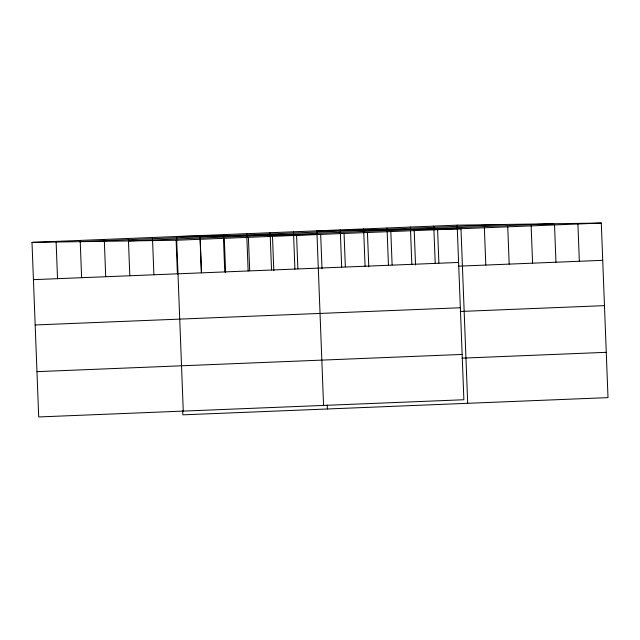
<?xml version="1.0" encoding="UTF-8"?>
<svg xmlns="http://www.w3.org/2000/svg" width="640" height="640" viewBox="0 0 640 640"><rect width="100%" height="100%" fill="white"/><g stroke="black" fill="none" stroke-linecap="round" stroke-linejoin="round"><path stroke-width="0.96" d="M457.168 225.16L463.88 399.744L38.704 416.952L32 242.376L457.168 225.16L601.296 223.048L608 397.624L182.832 414.84L182.68 410.896M79.56 241.672L504.728 224.464M128.56 240.952L553.736 223.744M32 242.376L176.12 240.256L601.296 223.048M33.432 279.656L458.6 262.448M458.52 266.168L602.728 260.328M35.176 324.96L460.344 307.752M460.264 311.472L604.464 305.64M36.968 371.648L462.136 354.432M462.056 358.16L606.256 352.32M577.912 223.992L579.344 261.28M554.528 224.944L555.96 262.224M531.136 225.888L532.576 263.168M507.752 226.832L509.184 264.12M484.368 227.784L485.8 265.064M467.696 403.304L460.984 228.728L316.864 230.84L323.568 405.424M437.6 229.672L438.88 263.032M433.784 226.112L435.216 263.392M414.216 230.616L415.536 264.96M410.4 227.056L411.832 264.336M390.832 231.568L392.112 264.928M387.016 228L388.448 265.288M367.448 232.512L368.768 266.856M363.632 228.952L365.064 266.232M344.064 233.456L345.344 266.816M340.248 229.896L341.68 267.176M322 268.744L320.68 234.408L176.56 236.52L183.264 411.104M327.232 405.048L327.384 408.984M296.584 235.384L297.872 268.736M293.48 231.792L294.912 269.072M272.496 236.352L273.816 270.696M270.096 232.736L271.528 270.016M248.4 237.328L249.68 270.688M246.712 233.68L248.144 270.968M224.304 238.304L225.624 272.648M223.328 234.632L224.76 271.912M200.216 239.28L201.496 272.64M199.944 235.576L201.376 272.856M176.12 240.256L177.44 274.592M152.464 237.496L153.896 274.776M128.376 238.472L129.808 275.752M104.28 239.448L105.712 276.728M80.184 240.424L81.616 277.704M56.096 241.4L57.528 278.68"/></g></svg>
